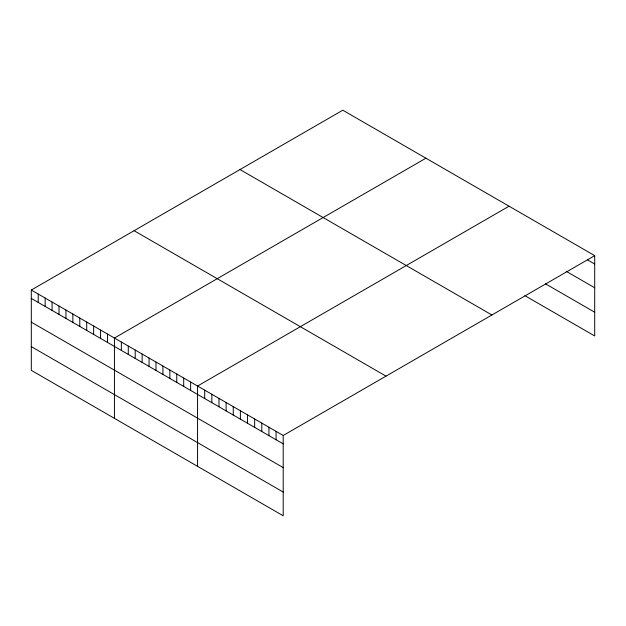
<?xml version="1.0" encoding="UTF-8"?>
<svg xmlns="http://www.w3.org/2000/svg" width="626" height="626" viewBox="0 0 626 626"><rect width="100%" height="100%" fill="white"/><g stroke="black" fill="none" stroke-linecap="round" stroke-linejoin="round"><path stroke-width="0.94" d="M31.3 290.041L283.21 435.485L283.21 515.793L31.3 370.357L31.3 290.041L342.79 110.207L594.7 255.643L594.7 335.959L524.909 295.668M425.923 158.198L114.433 338.04L114.433 418.348M509.048 206.197L197.558 386.031L197.558 466.347M283.21 435.485L594.7 255.643M587.564 259.915L594.7 264.031M566.147 271.285L594.7 287.772M545.528 283.836L594.7 312.225M240.001 169.552L491.911 314.988M134.089 230.697L385.999 376.132M31.3 298.43L283.21 443.873M31.3 322.163L283.21 467.606M31.3 346.624L283.21 492.059M276.074 431.361L276.074 439.749M268.937 427.237L268.937 435.626M261.801 423.121L261.801 431.51M254.657 418.997L254.657 427.386M247.52 414.882L247.52 423.27M240.384 410.758L240.384 419.146M233.248 406.634L233.248 415.022M226.111 402.518L226.111 410.906M218.975 398.394L218.975 406.783M211.838 394.27L211.838 402.667M204.702 390.154L204.702 398.543M190.633 382.032L190.633 390.421M183.708 378.034L183.708 386.422M176.775 374.035L176.775 382.423M169.849 370.036L169.849 378.425M162.924 366.038L162.924 374.426M155.999 362.031L155.999 370.428M149.066 358.033L149.066 366.421M142.141 354.034L142.141 362.423M135.216 350.036L135.216 358.424M128.283 346.037L128.283 354.426M121.358 342.039L121.358 350.427M107.5 334.041L107.5 342.43M100.575 330.035L100.575 338.431M93.65 326.036L93.65 334.425M86.717 322.038L86.717 330.426M79.792 318.039L79.792 326.428M72.866 314.041L72.866 322.429M65.941 310.042L65.941 318.431M59.008 306.044L59.008 314.432M52.083 302.045L52.083 310.433M45.158 298.039L45.158 306.427M38.225 294.04L38.225 302.428"/></g></svg>
